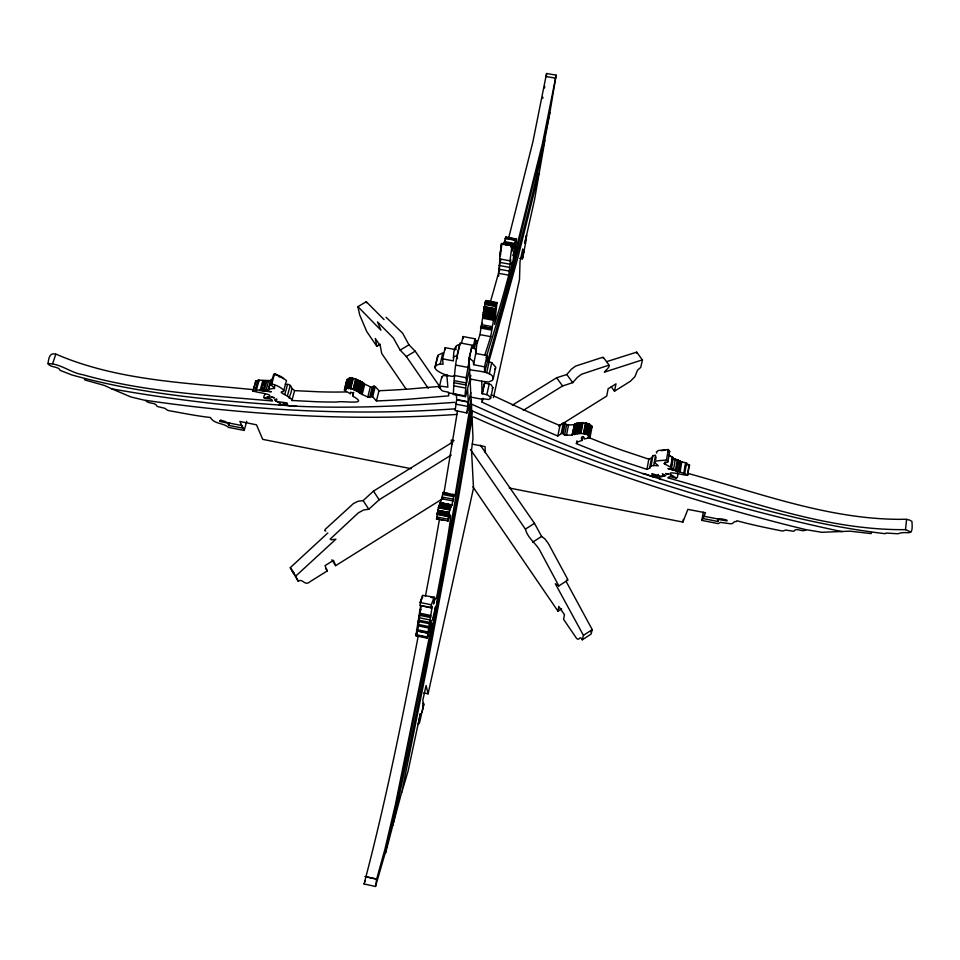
<?xml version="1.0" encoding="UTF-8"?>
<svg xmlns="http://www.w3.org/2000/svg" width="960" height="960" viewBox="0 0 960 960"><rect width="100%" height="100%" fill="white"/><g stroke="black" fill="none" stroke-linecap="round" stroke-linejoin="round"><path stroke-width="1.44" d="M422.352 631.668L416.76 630.516L416.064 635.868L417.12 631.98M484.752 355.272A1805.844 171.696 -83.7 0 0 490.716 336.636L496.368 303.108L485.484 301.224L483.072 314.844L493.92 316.896M542.736 98.436L542.868 97.188M505.44 238.92L505.548 237.804L515.796 239.664L515.7 240.936L516.444 238.848L512.832 261.972L542.508 143.388L556.164 75.144L549.852 112.764L542.208 147.864L511.62 270.912M422.628 708.984L423.264 702.924L423.66 704.316L419.844 721.452A30.804 2.448 -78.2 0 1 419.52 722.544L418.272 724.452L420.36 713.58L408.072 771.144L401.736 792.492L427.032 666.84L458.556 497.124L472.068 418.02L471.216 400.14L455.172 494.892L452.376 494.34M566.04 581.268L592.224 629.604L590.988 634.14L582.276 639.804C579.216 633.9 579.528 643.92 575.016 636.084L563.58 619.368L564.468 614.712L558.804 606.432L557.976 611.184L561.624 608.82M433.8 619.704L396.192 804.708L385.464 852.12L375.492 886.488L376.68 879.06L384.912 849.324L395.484 804.24L432.072 623.424L429.792 631.872L430.644 624.624L430.416 625.272L427.224 638.172L427.944 632.832L425.148 632.244M576.396 423.984L574.74 423.828L572.1 435.156L564.564 435.132L562.224 433.14L557.832 435.972A2840.352 1338.6 -18.9 0 1 525.876 422.28L482.16 402.252L482.136 398.652L488.712 399.504L490.524 398.4L490.56 397.38L487.74 394.956L482.064 393.6L481.728 381.216L470.028 378.948L469.044 358.008L472.344 345.24L472.764 348.348M427.944 632.832L432 607.776L420.744 605.472L416.592 630.888L427.944 633.144M490.524 398.4L492.9 387.672L491.052 384.636L484.476 382.824L482.064 393.6M347.088 379.644L347.976 379.296M606.828 361.584L636.708 352.14L636.528 353.136M422.64 597.396L422.568 596.664L421.2 599.46M438.504 507.384L439.116 505.584L450.456 507.84L449.976 509.592L438.456 507.432L436.524 519.384L437.268 517.776M519.732 258.324L522.42 258.816L522.768 248.964L520.032 261.432L519.504 279.528L493.488 397.572M523.356 253.008L523.464 250.188L522.504 257.352L523.86 250.74L523.776 252.672L522.42 258.816M481.728 381.216L488.4 382.032L492.3 380.448C497.556 370.644 471.168 371.22 469.524 369.324M636.708 352.14L642.468 360.048L640.704 367.428L637.524 370.176L634.968 376.596L630.468 381.204L614.484 391.2L611.292 386.868M449.976 509.592C448.728 513.36 448.116 517.74 447.864 521.292C453.756 501.588 448.344 533.88 446.544 544.38A402.6 44.088 -78.1 0 1 441.9 569.784L436.452 598.512C434.952 598.44 434.46 600.54 433.584 603.996L434.124 597.144L422.484 595.32L419.796 605.496L431.124 607.824L431.88 606.072L432 607.776M498.684 276.096L498.744 274.836M483.264 313.116L494.1 315.144M418.812 619.176L418.188 623.148L418.752 620.364M419.988 611.448L419.988 612.636M431.124 607.824L431.34 604.788L434.124 597.144M430.068 630.828L431.316 620.532L427.908 634.536A83.34 7.512 -78.4 0 1 427.224 637.404L416.028 635.208M477.24 342.876A1802.544 186.192 -84.1 0 0 479.952 334.608L483.096 314.88M496.752 302.736L496.656 303.708L496.968 302.568L486.168 300.564L485.844 301.692L485.916 300.636L496.392 303.156M500.04 259.5L498.492 273.276L493.368 291.564A352.932 34.56 -80.5 0 1 490.332 301.896M499.848 256.032L501.588 243.648M449.592 493.788L443.232 492.36L440.448 502.86L451.872 505.164L454.008 495.504L454.452 494.58L455.172 494.892M515.796 239.664L511.836 251.556L512.076 245.376L501.54 243.444L499.632 258.924L510.012 260.82L510.708 259.644L508.752 275.16L503.736 293.496A353.196 31.812 -80.4 0 1 499.32 308.808L494.532 324.42L496.968 302.568M420.24 609.312L420.144 610.044M686.304 464.664A80.496 27.612 9.7 0 0 689.292 465.084L687.648 475.392C683.268 471.948 675.528 471.972 670.644 467.244L663.9 463.464L667.848 461.904L669.684 451.452L668.316 449.52L658.272 450.528L656.352 452.052L656.808 453.096M670.86 468.228L672.708 457.452L668.736 455.004M347.004 379.248L344.4 390.144L350.448 393.888L350.484 392.256L352.572 392.724L353.268 394.272L352.704 396.144C370.584 405.852 342.3 400.368 336.768 402.048A370.356 137.088 18.4 0 1 315.948 401.712L291.936 400.476C291.492 396.252 275.376 391.908 283.464 391.512L283.788 390.648C281.748 386.484 263.64 379.728 274.728 388.128L268.572 389.352L267.96 390.516L255.468 390L258.216 380.136L270.696 380.604L272.436 379.08M289.152 398.184C290.28 393.528 295.056 385.968 287.616 384.132L284.928 394.056M504.096 244.212L504.156 243.504M470.988 403.872C527.244 429.324 584.124 453.696 642.66 473.508C722.064 498.456 802.356 523.968 885.288 533.712L885.936 533.052L897.948 533.76C908.4 529.812 913.32 538.728 911.928 521.4C908.4 518.688 903.78 519.288 899.64 519.348C826.86 519.072 757.5 492.396 688.152 473.472M472.344 345.24L460.2 342.948C455.148 359.52 454.176 377.388 453.324 394.464L465.648 396.54L470.832 375.408M910.8 532.008L905.508 529.644L906.6 519.288M418.008 623.556L418.128 622.788M501.372 247.788L501.624 245.688M590.772 425.724L589.284 423.948L585.492 423.108A2.184 0.756 11.1 0 1 584.244 422.94L576.336 423.288L574.236 433.8L582.168 433.488A2.196 0.744 11.1 0 0 583.416 433.656L587.448 434.604L590.16 437.556L584.232 439.02L584.004 437.304L581.856 436.956L581.316 438.3L582.12 440.448L577.92 441.804L576.228 443.58L599.604 452.952A383.508 149.82 7.4 0 0 621.576 460.98L646.968 469.392L649.668 468.132L651.252 459.336M469.68 368.916L466.032 385.008L464.928 396.096M348.144 380.604L345.84 389.58L345.24 389.004C345.288 383.388 347.22 375.744 353.292 378.504A2.16 0.732 14.4 0 0 354.516 378.816L362.412 382.176L359.496 393.084L367.776 397.068L372.672 396.816L376.428 400.932A2216.172 900.288 36.7 0 0 406.956 399.36L448.764 395.844L448.452 392.196L443.328 391.164A5.064 1.752 13.1 0 1 441.996 390.636L439.224 387.588L441.732 376.896L443.46 375.54L447.888 375.936M362.412 382.176L359.496 393.084M482.112 325.692L482.46 323.28M500.604 259.392L500.616 261.012M457.428 358.608L457.248 355.764L459.864 344.484C452.724 344.94 453.744 355.476 453.384 360.888L442.572 358.836L445.2 347.664L455.976 349.704M506.112 237.468L505.908 238.68M253.62 389.712C188.448 382.872 120.756 381.108 59.412 355.608C51.84 351.864 48.996 353.772 48.036 363.684C50.028 367.692 58.968 366.228 60.06 370.332L71.784 374.928C144.84 395.316 221.208 401.112 296.628 406.224C349.344 408.66 402.168 406.128 454.776 402.336M455.94 346.428L455.916 348.864M486.024 302.772L486.168 300.564M500.64 250.524L500.508 254.88A20.256 1.752 -79.7 0 0 500.628 254.664M871.524 532.572L871.152 533.592L849.96 531.168L821.856 532.296L805.896 529.656C692.196 501.816 580.26 464.892 473.46 416.844M433.872 619.368L434.124 616.188L432.444 620.124L435.54 606.756L434.352 615.252L435.192 612.288L443.436 568.368L471.492 405.816M470.028 378.948L471.108 399.756L468.756 410.196L468.552 406.704L466.884 412.956L455.136 410.568L456.708 399.54L456.36 394.644M466.884 412.956L468.276 401.772L467.64 389.532M500.88 248.94L501.552 244.524A14.88 1.284 -79.7 0 1 501.648 243.876M499.728 262.308L499.644 266.256M418.812 618.9L419.004 617.7L430.212 620.016M501.828 244.32L501.612 243.468M546.372 76.068L546.612 73.512L556.164 75.144M457.512 410.88L444.012 492.684M544.956 140.172L534.516 199.812L524.748 243.444L526.56 235.26L525.792 242.028A27.36 1.992 -79.6 0 1 525.564 243.384L523.812 251.892M703.452 515.784L702.996 518.532L717.804 521.448L718.248 518.7M544.692 86.256L544.584 87.912M418.92 619.32L419.052 618.564M549.852 112.764L546.384 131.4C530.112 212.688 506.7 292.38 484.62 372.192L484.5 366.852L473.652 364.692L476.112 351.084L475.056 348.96L471.624 346.704L466.188 377.724L466.464 382.98L454.452 380.688M512.004 245.352L510.012 260.82M546.552 73.536L532.932 141.708L508.812 237.42M805.956 529.836C802.62 532.8 796.044 527.016 794.088 531.108A2.82 0.828 8.8 0 1 793.044 531.192L785.616 530.052L783.492 530.88A5.208 1.524 8.9 0 1 782.064 530.964C766.896 527.916 751.944 524.856 736.908 520.752L736.236 521.7C733.524 520.632 733.56 524.076 731.304 523.704A29.52 8.808 9.6 0 1 729.984 523.728L720.348 522.372L718.32 523.632L701.892 520.404L703.248 512.184M500.052 261.288L500.496 258.684M420.96 607.032L420.48 609.84M471.792 412.236C448.848 550.572 422.616 688.368 392.808 825.384L385.56 853.056L385.464 852.12M499.872 261.444L500.352 258.588M684.924 469.452L685.44 466.512M684.72 473.484L686.568 462.936L681.804 461.844L672.66 457.884M687.384 475.128L689.136 464.82L685.944 463.56M509.244 488.004L682.896 522.084L683.352 519.372M439.308 520.128L435.468 542.16A402.24 47.88 -78 0 1 430.86 567.54L425.424 596.256M510.72 273.648L501 309L486.156 357.516M574.74 423.828L572.1 435.156M905.508 529.644C823.584 530.448 745.644 499.344 667.788 477.828C671.028 473.748 679.44 483.828 677.388 472.176M678.144 471.396L678.024 471.312A5.58 1.788 10 0 0 677.412 471.06L669.288 468.972A2.232 0.72 10 0 1 667.932 468.552L678.144 471.396L679.812 460.992A5.568 1.824 9.9 0 0 679.2 460.74L678.132 460.404M678.888 471.72L680.676 461.4M680.028 472.164L681.804 461.844M683.832 472.944L685.608 462.624M684.84 469.212L685.344 466.272M671.436 468.708L673.248 458.364M673.536 469.44L675.336 459.096M675.444 470.304L677.244 459.972M676.68 470.592L678.48 460.26M435.072 367.704L438.084 355.08L442.836 352.908L440.22 363.996C423.888 367.872 450.96 378.336 454.692 376.02M664.728 464.364L665.184 461.772M667.848 461.904L666.48 459.996L668.316 449.52M670.644 467.244L672.456 456.876M642.66 473.508C648.504 473.664 657.36 481.464 658.368 474.444M651.084 465.936L652.932 455.628L655.548 455.208L653.7 465.528L651.084 465.936L649.668 468.132M655.644 459.576L656.112 456.984M514.38 253.44L513.048 255.744L515.808 241.632A75.96 6.216 -79.7 0 0 516.36 238.968L506.1 237.012L505.596 238.692M646.968 469.392L648.816 459.168L651.516 457.872L652.932 455.628M418.86 619.728L418.68 620.616M437.688 599.268L433.92 619.044M419.064 619.956L418.584 622.2M418.272 635.796C402.36 718.896 385.608 802.248 364.056 883.944L375.492 886.488M590.112 436.884L592.176 426.36L590.64 425.868M582.12 440.448L582.9 436.536M583.416 433.656L585.492 423.108M583.812 433.524L585.9 422.976M584.172 433.5L586.248 422.952M584.64 433.632L586.716 423.084M585.54 434.232L587.616 423.684M585.912 434.328L587.988 423.78M586.836 434.412L588.9 423.864M587.208 434.496L589.284 423.948M587.448 434.604L589.512 424.056M588.576 436.392L590.388 427.176M589.14 436.032L591.168 425.364M575.964 433.584L578.064 423.072M576.276 433.524L578.364 423M577.476 433.68L579.564 423.168M577.764 433.644L579.912 422.82M576.456 443.376L576.972 440.796M578.784 433.26L580.872 422.736M579.66 433.44L581.748 422.904M579.96 433.44L582.048 422.904M580.536 433.08L582.624 422.544M580.908 433.092L582.996 422.556M572.652 434.316L575.016 423.684M575.16 431.952L576.468 425.388M575.736 433.932L577.788 423.468M562.224 433.14L564.336 422.676L560.064 425.04L557.832 435.972M563.124 433.644L565.236 423.18L564.336 422.676M564.564 435.132L566.676 424.692L565.236 423.18M566.436 435.42L568.536 424.98L574.188 424.692M561.276 433.2L563.388 422.748M614.484 391.2L615.984 383.868L608.136 388.764L606.732 396.048L558.648 426.144M506.196 236.88L506.148 237.108A75.912 6.744 -79.8 0 1 505.824 238.644M419.184 617.832L419.568 616.152M419.112 617.544L420.012 614.256M504.276 242.712L503.892 244.488M505.068 242.232L505.332 240.996M475.656 354.204L477.204 341.16L476.568 340.404L475.272 344.364L475.056 338.82L463.032 336.552L461.412 343.56M345.24 389.004L346.764 388.224L349.404 377.94M505.548 237.804L503.712 244.5M423.72 692.916L428.088 693.828L473.496 488.148L471.516 450.12L473.004 438.288L472.068 418.02M506.064 238.212L506.1 237.012M482.16 402.252L483.048 398.268M489.276 373.824L491.748 362.7L487.116 361.056L487.02 355.632L476.196 353.484M486.852 394.608L489.252 383.832M493.236 378.84L495.696 367.152L491.748 362.7M418.668 623.808L419.124 621.828M484.5 366.852L487.02 355.632M486.684 372.684L489.18 361.56M482.328 393.744L484.74 382.968M401.688 792.192L392.808 825.384M418.584 621.096L418.032 623.424M417.708 628.176L417.972 627M467.712 406.176L470.772 392.64M451.692 504.768L451.248 506.568L451.296 505.488L439.992 503.232L439.152 505.824L450.492 508.068L450.888 506.628L439.572 504.372M472.92 348.168L475.056 338.82M474.372 348.324L475.224 344.604M440.412 502.524L439.956 504.324L439.992 503.232M470.184 382.188L470.868 379.188M420 613.8L419.388 616.296M246.732 421.32L244.188 430.452L228.588 427.392C223.68 423.048 215.4 424.128 211.14 418.668L210.384 417.48C196.104 415.896 182.4 413.064 168.372 410.544A5.004 1.428 16 0 1 167.016 409.932L164.904 408.312L157.98 406.656A2.7 0.768 16.1 0 1 156.984 406.176C155.256 401.808 147.972 404.328 145.656 400.344C248.436 415.236 353.088 421.368 456.792 414.432M438.132 513.444L438.3 512.7M435 367.08L437.604 356.172M499.284 271.62L499.752 269.628M417.072 630.876L416.748 632.232A83.28 8.16 -78.3 0 1 416.052 635.088L415.992 635.328M417.648 628.932L417.972 627.624M503.808 244.344L504.252 242.82M376.428 400.932L378.972 390.732L375.24 386.556L373.44 386.304L372.168 387.264L369.6 397.5M367.776 397.068L370.344 386.844L362.1 382.824M370.872 396.552L373.44 386.304M371.724 396.384L374.292 386.136M372.672 396.816L375.24 386.556M361.164 393.336L363.756 383.076M361.452 393.588L364.044 383.328M362.1 394.644L364.68 384.396M359.808 392.448L353.448 389.316L356.076 379.02M354.072 389.904L356.7 379.62M353.028 394.872L353.676 392.328M354.372 390.012L356.988 379.728M355.212 390.168L357.84 379.884M356.184 390.624L358.8 380.34M356.28 390.948L358.896 380.664M356.568 391.092L359.184 380.82M357.756 391.392L360.36 381.108M358.056 391.572L360.672 381.3M358.38 392.076L360.984 381.804M346.764 388.224L349.62 377.904M346.98 388.188L349.992 377.976M347.352 388.26L348.252 388.524L350.892 378.24M348.252 388.524L351.252 378.276M348.612 388.56L349.44 388.308L352.08 378.024M353.448 389.316L351.888 389.1A2.16 0.72 14.3 0 1 350.664 388.788L349.884 388.356L352.524 378.06M350.244 388.512L352.884 378.228M350.664 388.788L353.292 378.504M353.088 389.196L355.716 378.9M511.56 271.128L508.104 283.848M291.936 400.476L294.588 390.624L291.816 388.308M287.52 395.448L290.208 385.536M283.464 391.512L286.5 380.676L281.472 376.8L274.596 373.656L273.456 375.06L270.696 385.068M274.02 388.716L274.8 385.872M266.004 390.444L268.74 380.544M48.036 363.684C60.156 363.264 70.824 372.948 82.824 374.7C144.456 392.184 209.04 395.292 272.52 400.992C271.536 396.492 259.788 401.46 265.344 393.732M267.96 390.516L270.696 380.604M268.476 390.252L271.32 379.428M271.836 383.688L274.596 373.656M451.296 505.488L450.984 506.796L439.488 504.54M259.992 390.72L262.728 380.844M261.036 390.696L263.784 380.82M265.776 391.26L261.732 390.66L262.524 387.84M263.304 385.02L264.576 380.748M263.064 390.408L265.8 380.52M264.24 390.588L266.964 380.7M264.192 397.92C278.46 394.98 261.852 393.288 255.912 391.788A78.672 25.764 15.6 0 1 253.056 391.08L255.684 381.216M252.936 391.056L255.924 381.048L258.588 381.072M253.176 390.888L256.152 390.852L255.576 390.264L258.216 380.136M256.368 390.06L259.116 380.196M227.712 422.772L241.632 425.496L242.904 428.172L228.84 425.424L229.584 422.808M488.772 362.052L518.34 255.984L538.872 173.376M364.788 882L365.244 880.488M52.632 363.576L55.86 354.156M420.24 602.172L420.852 600.42M416.148 634.956L416.832 632.352A104.568 9.06 -78.2 0 1 417.06 631.368M686.568 462.936L685.848 463.32M603.312 358.344L602.652 357.312L575.604 366.084L571.392 369.228L566.796 374.508L556.644 377.772L512.328 405.192M420.312 602.604L421.056 600.552M421.392 599.616L421.968 598.512M682.896 522.084L687.864 509.376L705.492 512.76L701.892 520.404M364.368 883.332L364.056 883.944M511.512 271.284L512.424 261.72L509.82 276.12L510.852 271.332L510.672 273.6M702.996 518.532L704.064 516.252L718.944 519.18L717.804 521.448M439.224 387.588L441.36 386.22L447.876 387.144L446.784 374.52M437.676 356.712L437.676 356.628A14.808 5.412 13.2 0 0 437.688 356.988M494.748 369.42L495.696 367.98M499.644 267.552L498.948 268.692M453.324 357.66L454.512 356.388L457.248 355.764M582.276 639.804L583.44 635.376L555.324 583.752L558.804 585.864L539.7 550.164C535.296 542.676 527.712 538.152 525.408 529.128L470.496 449.52M558.696 586.02L567.684 580.188L567.708 579.312L548.328 543.456L544.848 538.836L541.62 536.436L534.492 523.344L480.324 445.164M523.284 410.364L562.584 385.968L572.712 382.644L577.356 377.388L581.568 374.232L607.956 365.484C612.204 364.956 604.368 371.616 604.392 372.144L642.48 359.844M492.108 388.464L492.9 387.672M443.424 498.228L335.64 565.668L333.48 560.364L324.996 565.668L327.276 570.9L310.212 581.58C304.5 586.764 302.628 577.704 298.332 581.328L290.292 567.66L327.828 532.956M325.788 531.156L324.636 530.448L325.44 529.14L353.448 503.544L357.972 501.3L363.144 500.604L373.488 491.1L453.036 441.876M298.332 581.328L295.632 576.18L335.916 539.172L331.308 539.784L330.18 539.1L358.356 512.844L363.648 509.988L368.796 509.244L379.188 499.764L451.26 455.04M676.368 478.008C662.196 470.124 675.228 473.22 684.54 474.96A80.7 27.132 9.7 0 0 687.528 475.38M296.628 406.224C293.76 407.004 276.792 403.632 285.288 404.316C278.4 401.316 290.712 406.008 286.884 403.5C290.256 402.288 270.06 402.276 276.96 399.204C268.416 399.252 287.148 404.94 279.036 405.216M255.924 381.048L255.696 381.816M591.84 427.26L592.176 426.36M583.44 635.376L592.224 629.604M532.572 542.22L541.62 536.436M525.408 529.128L534.492 523.344M291.912 570.876L292.572 570.468M384.06 319.596L366.276 301.716L357.924 306.66L380.904 330.18L377.484 321.9L393.42 338.052L400.164 350.124L406.344 356.508L415.188 351.168L440.556 387.792M400.164 350.124L408.948 344.844L415.188 351.168M357.924 306.66L359.628 314.772L366.744 331.56L376.824 346.296L380.316 344.208M293.892 572.568L292.98 572.904M261.732 390.66L261.84 390.624A5.448 1.704 15.3 0 1 262.404 390.6L270.084 391.584A2.172 0.684 15.3 0 0 271.356 391.68L266.052 391.236M657.804 477.348L654.528 476.112L657.144 476.196L655.32 475.344L651.696 475.272L652.728 474.612L651.888 473.664L660.72 476.172L664.476 475.704L662.352 473.94L665.796 475.62L658.848 477.456L659.04 478.5L661.332 479.604M667.668 450.492L667.98 450.444A14.82 4.908 9.8 0 1 668.676 450.336M661.272 450.672L664.932 450.228M668.184 451.656L669.684 451.452M567.684 580.188L566.82 579.876M440.088 386.364L409.452 389.004A2197.2 906.648 37.1 0 1 378.972 390.732M667.392 449.988L668.472 449.892M455.388 408.804C340.596 417.084 225 409.008 111.804 388.848L104.4 385.452L84.9 379.992L84.444 378.864M666.48 459.996L656.412 460.932L654.504 462.42L658.308 465.768L653.7 465.528M268.212 381.396L266.292 381.216M346.344 391.932L339.348 392.04A369.252 139.344 18.5 0 1 318.564 391.788L294.588 390.624M344.376 389.616L345.84 389.58M268.464 380.832L266.364 380.82M464.916 395.892L465.228 396.744M452.988 393.6L464.94 395.892M440.22 363.996L443.064 364.284L442.572 358.836M672.336 458.832L677.904 460.344M566.676 424.692L568.536 424.98M678.024 460.776L680.052 461.1M545.664 76.5L555.264 78.06M509.124 238.092L516.408 239.412M505.548 238.116L515.784 239.976M505.356 238.488L515.604 240.348M504.636 241.644L514.896 243.504M504.408 242.364L514.668 244.236M503.952 243.516L514.236 245.388M501.888 243.936L512.328 245.832M505.176 244.776L508.116 245.304M511.056 245.844L513.996 246.384M510.672 246.96L513.612 247.5M499.512 262.32L509.856 264.216M499.056 265.464L509.388 267.36M498.924 269.16L509.208 271.056M498.492 273.276L508.752 275.16M688.692 465.576L689.736 465.42L689.136 464.82M485.412 301.548L496.248 303.564M485.232 302.448L496.068 304.464M485.16 302.748L495.996 304.764M484.956 303.108L495.804 305.124M484.86 303.48L495.708 305.496M484.788 303.888L495.636 305.904M484.716 304.44L495.564 306.456M484.212 306.576L495.072 308.592M484.14 306.96L495 308.976M484.056 307.956L494.904 309.984M483.996 308.28L494.844 310.296M483.816 309.036L494.664 311.064M483.636 310.164L494.484 312.18M483.648 310.536L494.484 312.564M483.588 310.896L494.436 312.912M483.348 312.024L494.196 314.04M483.3 312.42L494.136 314.436M482.976 314.508L493.812 316.524M482.748 316.332L493.572 318.348M482.7 316.764L493.524 318.792M482.64 318.24L493.452 320.256M481.572 324.66L492.36 326.676M481.2 326.388L491.988 328.416M480.84 326.424L491.664 328.452M480.648 326.892L491.472 328.92M480.468 327.984L491.292 330.012M479.952 334.608L490.716 336.636M456.384 365.208L468.492 367.512M454.056 375.42L466.188 377.724M454.008 382.716L466.032 385.008M572.928 434.184L574.632 434.58L574.236 433.8M453.504 385.752L465.516 388.056M448.512 392.82L455.952 394.248M470.46 397.032L482.076 399.264M456.708 399.54L468.276 401.772M456.66 399.876L468.228 402.096M455.688 404.124L467.256 406.344M454.044 440.568L451.248 440.016L451.644 444.48M472.308 444.12L485.076 446.604L485.22 452.496M411.288 468.72L262.728 439.368L256.488 424.812L239.868 421.476L244.188 430.452M442.992 492.6L454.224 494.832M442.764 493.272L454.008 495.504M442.596 494.472L453.828 496.692M442.368 497.064L453.588 499.284M441.948 498.792L453.18 501.024M440.328 502.596L451.62 504.84M440.604 502.932L451.872 505.164M439.116 505.584L450.552 507.888M438.876 506.244L450.228 508.5M438.684 507.096L450.036 509.352M438.372 507.732L449.736 509.988M437.82 510.228L449.184 512.496M437.712 510.42L449.088 512.688M437.628 510.672L449.004 512.94M437.532 511.164L448.908 513.432M437.364 512.46L448.728 514.728M437.28 512.856L448.656 515.124M437.064 513.66L448.452 515.928M436.992 514.032L448.368 516.3M436.944 514.32L448.32 516.588M436.644 516.912L448.152 519.252M436.488 518.688L447.828 520.944M436.812 518.952L443.88 520.368M430.932 597.384L436.452 598.512M419.976 602.46L431.34 604.788M419.532 613.152L430.764 615.456M419.556 614.316L430.776 616.62M419.448 615.276L430.656 617.58M418.596 620.136L429.804 622.44M418.32 621.432L429.528 623.736M417.876 624.36L429.072 626.664M417.636 625.728L428.82 628.044M416.76 629.616L427.968 631.932M416.556 630.72L427.752 633.036M145.62 400.488L130.896 396.972L111.804 388.848M416.076 634.704L427.248 637.02M415.968 635.796L427.224 638.172M365.22 876.516L376.68 879.06M365.196 876.648L376.656 879.192M842.112 531.672C714.264 504.612 589.332 463.956 470.304 409.98M370.344 386.844L372.168 387.264M255.552 381.192L255.804 381.252A78.48 26.208 15.7 0 0 257.448 381.66M648.816 459.168L623.496 450.72A382.308 152.256 7.3 0 1 601.584 442.656L587.796 437.16M469.044 358.008L473.244 361.272L473.652 364.692M676.308 460.332L675.372 459.924M285.228 384.024L286.068 384.384M491.304 394.788L528.096 411.792A2806.524 1339.8 -19.4 0 0 559.944 425.568M274.476 373.956L282.204 377.82M278.64 376.512L279.372 376.884M275.328 374.868L275.016 374.688A14.448 4.668 15.4 0 0 274.32 374.328M669.528 455.94L670.188 456.408M258.324 380.4L258.948 380.796M282.54 378.072L283.38 378.684M603.348 357.348L609.252 365.328M566.796 374.508L572.712 382.644M556.644 377.772L562.584 385.968M406.344 356.508L428.292 388.32M591.036 631.74L591.48 632.4M406.164 389.208L381.72 353.472L380.256 345.744L375.288 338.496L376.824 346.296M472.92 486.816L557.976 611.184M422.088 712.044L423.864 704.604L422.712 700.656L426.096 685.476L428.088 693.828M373.488 491.1L379.188 499.764M363.144 500.604L368.796 509.244M331.896 559.788L335.64 565.668M325.776 568.548L327.276 570.9M576.624 423.936L576.336 423.288M290.292 567.66L295.632 576.18M228.84 425.424L227.496 422.736M408.948 344.844L402.636 333.192L386.1 317.268M441.732 376.896L441.948 377.844M366.456 302.76L366.276 301.716M445.2 347.664L445.368 349.632M463.032 336.552L463.152 338.628M420.912 609.384A86.184 8.436 -78.2 0 1 420.768 610.272M505.152 242.268A94.392 7.584 -79.5 0 1 505.38 241.2M219.72 420.9L219.756 421.128A2.268 0.648 15.4 0 0 220.14 421.464L226.776 422.928A6.084 1.752 15.5 0 0 226.884 422.712L226.08 421.92A6.516 1.872 15.4 0 0 225.432 421.608L220.536 420.096L220.812 420.648A3.048 0.876 15.4 0 0 220.164 420.672L219.72 420.9M267.648 397.248L269.712 397.86L267.648 397.248M719.592 519.18L719.604 519.408A6.3 1.86 9.5 0 0 719.748 519.684L726.78 520.896A2.352 0.696 9.5 0 0 727.152 520.704L726.648 520.056A3.144 0.924 9.5 0 0 726.036 519.792L721.104 518.832A6.744 1.98 9.5 0 0 720.384 518.916L719.592 519.18M271.212 396.912L274.14 397.764L271.212 396.912M670.464 475.512L672.6 475.992L670.464 475.512M665.712 473.556L668.748 474.216L665.712 473.556"/></g></svg>
